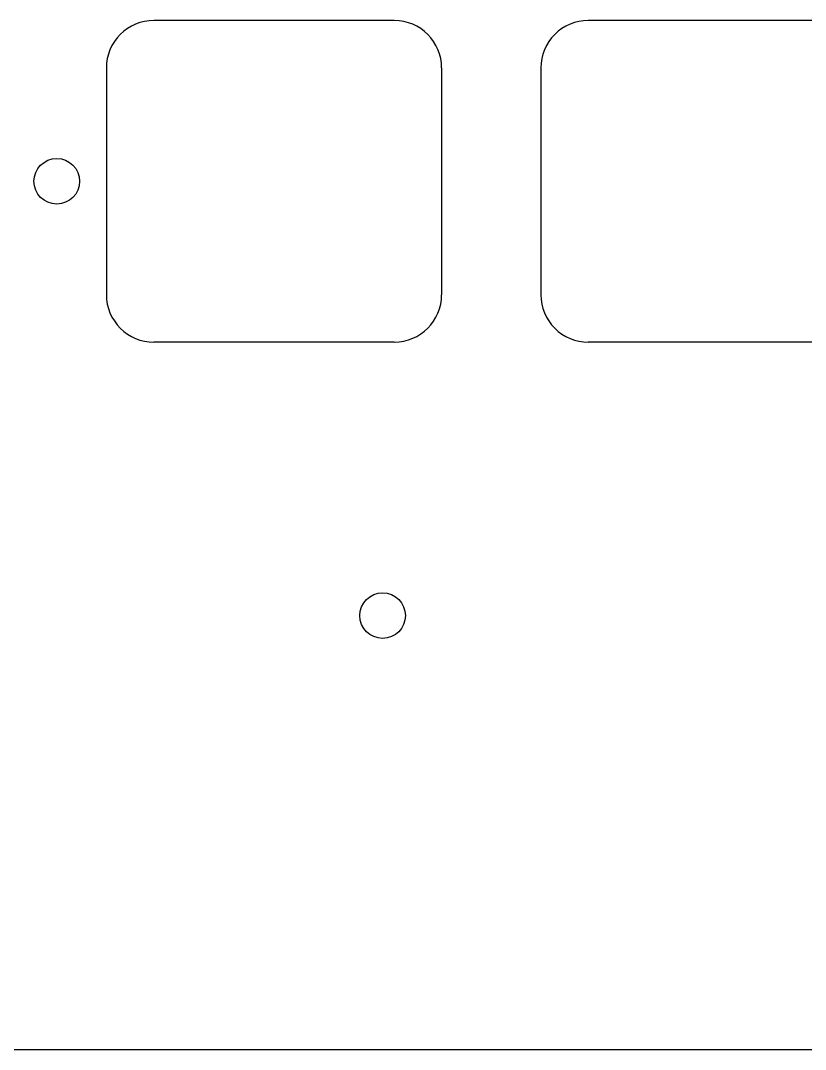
# Model space of a CAD drawing. Header units: millimetres. Extents: x -10 to 277, y -95 to 18.
# Drawn here: x 88.9 to 123.31, y -95.23 to -50.1 of the extents above; entities that cross this region are included whole.
import ezdxf

# ---------------------------------------------------------------- set-up
doc = ezdxf.new("R2010")
doc.units = ezdxf.units.MM
doc.header["$MEASUREMENT"] = 0
doc.layers.add('BLACK', color=7, linetype='CONTINUOUS')
doc.layers.add('Edge.Cuts', color=53, linetype='CONTINUOUS')

msp = doc.modelspace()

# ---------------------------------------------------------------- linework, layer by layer
at = {"layer": 'BLACK'}
msp.add_circle((104.775, -76.2), 1, dxfattribs=at)
at = {"layer": 'Edge.Cuts', "linetype": 'Continuous'}
for p, q in [((105.2875, -50.1), (94.7375, -50.1)), ((124.3375, -50.1), (113.7875, -50.1)), ((92.6625, -52.175), (92.6625, -62.125)), ((107.3625, -52.175), (107.3625, -62.125)), ((111.7125, -52.175), (111.7125, -62.125)), ((105.2875, -64.2), (94.7375, -64.2)), ((124.3375, -64.2), (113.7875, -64.2)), ((52.325, -95.226), (214.375, -95.226))]:
    msp.add_line(p, q, dxfattribs=at)
at = {"layer": 'Edge.Cuts'}
msp.add_circle((90.4875, -57.15), 1, dxfattribs=at)
for centre, radius, start, end in [((94.737472, -52.175015), 2.074972, 89.9992269, 179.9995858), ((105.287472, -52.175015), 2.075015, 0.0004142, 89.9992269), ((113.787472, -52.175015), 2.074972, 89.9992269, 179.9995858), ((94.737472, -62.125015), 2.074985, 179.9995858, 270.0007731), ((105.287472, -62.125015), 2.075028, 270.0007731, 0.0004142), ((113.787472, -62.125015), 2.074985, 179.9995858, 270.0007731)]:
    msp.add_arc(centre, radius, start, end, dxfattribs=at)

doc.saveas('drawing.dxf')
